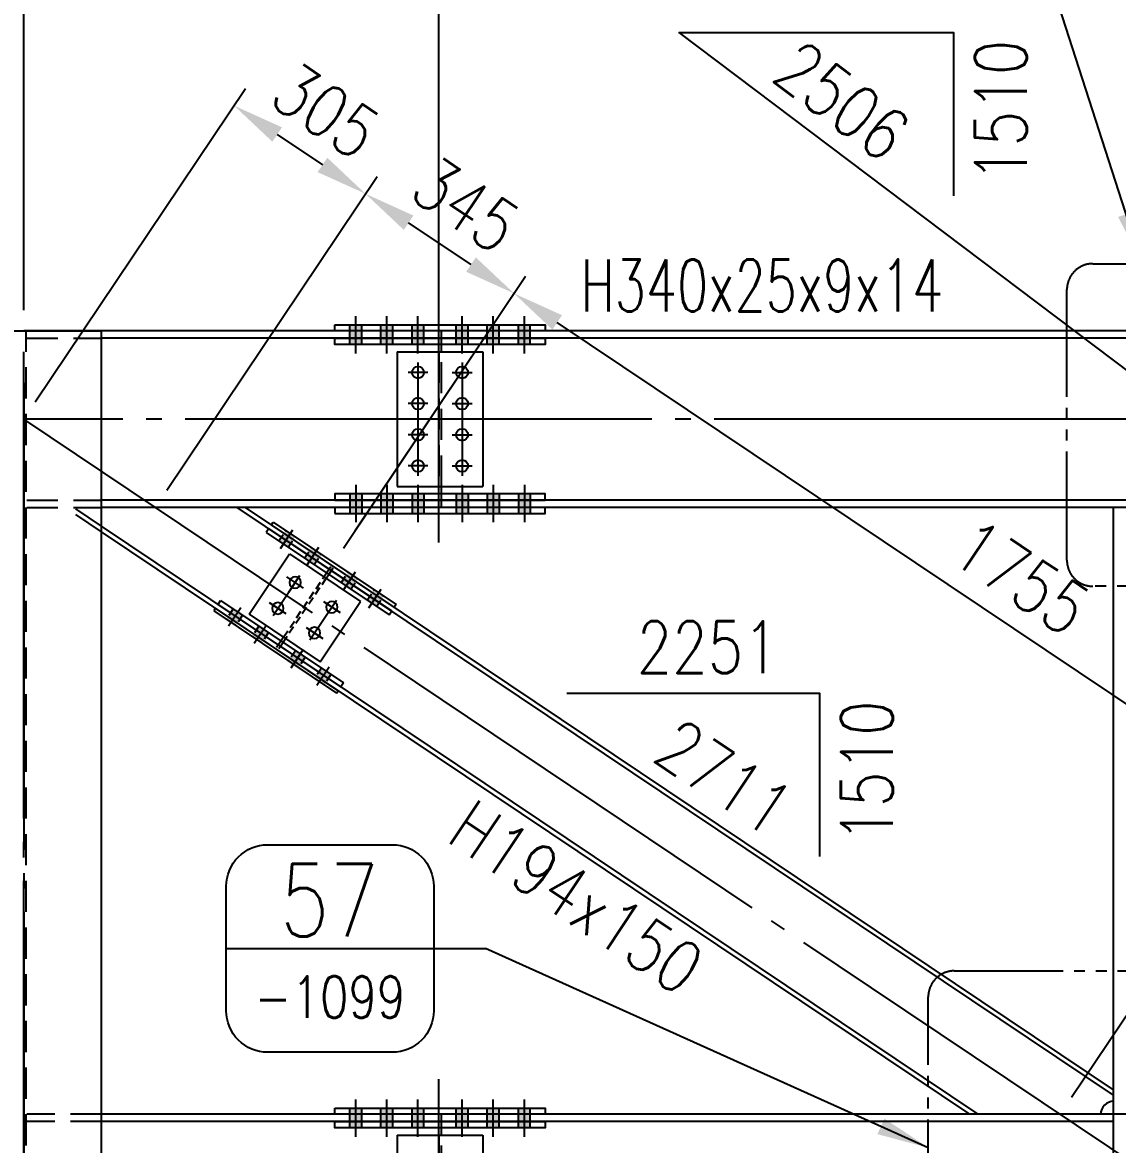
# Model space of a CAD drawing. Header units: millimetres. Extents: x 0 to 232280, y -26939 to 23794.
# Drawn here: x 131163 to 133274, y 17675 to 19838 of the extents above; entities that cross this region are included whole.
import ezdxf
from ezdxf.enums import TextEntityAlignment as Align

# ---------------------------------------------------------------- set-up
doc = ezdxf.new("R2010")
doc.units = ezdxf.units.MM
doc.header["$LTSCALE"] = 30
for name, pattern in [('JNK-CENTER', [34, 30, -1.5, 1, -1.5]), ('JNK-HIDDEN', [3, 2, -1]), ('PH2', [15, 10, -1, 1, -1, 1, -1])]:
    doc.linetypes.add(name, pattern=pattern)
for name, color, linetype in [('CEN-R', 1, 'JNK-CENTER'), ('CON-G', 3, 'Continuous'), ('CON-W', 7, 'Continuous'), ('CON-Y', 2, 'Continuous'), ('det', 2, 'PH2'), ('Dim-W', 7, 'Continuous'), ('HID-Y', 2, 'JNK-HIDDEN'), ('TXT-Y', 2, 'Continuous')]:
    doc.layers.add(name, color=color, linetype=linetype)
doc.styles.add('SIMPLEX', font='simplex.shx', dxfattribs={"width": 0.8})
doc.dimstyles.new('DIM35', dxfattribs={"dimscale": 35, "dimtxt": 2.5, "dimasz": 2.5, "dimexe": 0.8, "dimexo": 1, "dimgap": 1, "dimtad": 1, "dimdec": 1, "dimdsep": 46, "dimtxsty": 'SIMPLEX', "dimcen": 0, "dimclrd": 7, "dimclre": 7, "dimclrt": 2, "dimadec": 1, "dimazin": 2, "dimtfac": 1, "dimtdec": 1, "dimtix": 1, "dimtmove": 2, "dimatfit": 2, "dimfxl": 1, "dimtfill": 1, "dimarcsym": 1})
doc.dimstyles.new('DIM40', dxfattribs={"dimscale": 40, "dimtxt": 2.5, "dimasz": 2.5, "dimexe": 1, "dimexo": 1, "dimgap": 1, "dimtad": 1, "dimdec": 0, "dimdsep": 46, "dimtxsty": 'SIMPLEX', "dimcen": 0, "dimclrd": 7, "dimclre": 7, "dimclrt": 2, "dimadec": 1, "dimazin": 2, "dimtfac": 1, "dimtdec": 0, "dimtix": 1, "dimtmove": 2, "dimatfit": 2, "dimfxl": 1, "dimtolj": 1, "dimtzin": 0, "dimarcsym": 1})

# ---------------------------------------------------------------- blocks, each defined once
blk = doc.blocks.new('*D1827')
at = {"layer": 'DEFPOINTS', "color": 0, "transparency": 16777216}
for p in [(130315.9, 21497.7), (130315.9, 19243.5), (131165.9, 19243.5)]:
    blk.add_point(p, dxfattribs=at)
at = {"layer": 'Dim-W', "color": 7, "linetype": 'ByBlock', "lineweight": -2, "transparency": 16777216}
for p, q in [((130315.9, 19283.5), (130315.9, 21529.7)), ((131165.9, 19283.5), (131165.9, 21529.7)), ((131065.9, 21497.7), (130415.9, 21497.7))]:
    blk.add_line(p, q, dxfattribs=at)
at = {"layer": 'Dim-W', "color": 7, "transparency": 16777216}
for points in [[(130415.9, 21514.3), (130415.9, 21481), (130315.9, 21497.7)], [(131065.9, 21514.3), (131065.9, 21481), (131165.9, 21497.7)]]:
    blk.add_solid(points, dxfattribs=at)
at = {"layer": 'Dim-W', "color": 2, "transparency": 16777216, "insert": (130740.9, 21587.7), "char_height": 100, "attachment_point": 5, "style": 'SIMPLEX', "bg_fill": 3, "box_fill_scale": 1.1, "bg_fill_color": 256, "bg_fill_true_color": 13158600, "bg_fill_transparency": 0}
blk.add_mtext('850', dxfattribs=at)
blk = doc.blocks.new('*D1828')
at = {"layer": 'DEFPOINTS', "color": 0, "transparency": 16777216}
for p in [(133416.9, 21497.7), (133416.9, 19284.9), (131165.9, 19243.5)]:
    blk.add_point(p, dxfattribs=at)
at = {"layer": 'Dim-W', "color": 7, "linetype": 'ByBlock', "lineweight": -2, "transparency": 16777216}
for p, q in [((131165.9, 19283.5), (131165.9, 21529.7)), ((133416.9, 19324.9), (133416.9, 21529.7)), ((131265.9, 21497.7), (133316.9, 21497.7))]:
    blk.add_line(p, q, dxfattribs=at)
at = {"layer": 'Dim-W', "color": 7, "transparency": 16777216}
for points in [[(131265.9, 21514.3), (131265.9, 21481), (131165.9, 21497.7)], [(133316.9, 21514.3), (133316.9, 21481), (133416.9, 21497.7)]]:
    blk.add_solid(points, dxfattribs=at)
at = {"layer": 'Dim-W', "color": 2, "transparency": 16777216, "insert": (132291.4, 21587.7), "char_height": 100, "attachment_point": 5, "style": 'SIMPLEX', "bg_fill": 3, "box_fill_scale": 1.1, "bg_fill_color": 256, "bg_fill_true_color": 13158600, "bg_fill_transparency": 0}
blk.add_mtext('2251', dxfattribs=at)
blk = doc.blocks.new('A$C482E045D')
at = {"layer": 'CEN-R'}
blk.add_line((0, -136.6), (0, 35.2), dxfattribs=at)
at = {"layer": 'Dim-W', "ltscale": 0.5}
blk.add_solid([(-44, 0), (-44, -96), (44, 0), (44, -96)], dxfattribs=at)
at = {"layer": 'HID-Y'}
for p, q in [((-44, -96), (-44, 0)), ((44, -96), (44, 0))]:
    blk.add_line(p, q, dxfattribs=at)
blk = doc.blocks.new('A$C536E4F0C')
at = {"layer": 'CEN-R'}
for p, q in [((400, -227.3), (400, -596.7)), ((740, -227.3), (740, -596.7)), ((476.7, -292), (323.3, -292)), ((476.7, -292), (323.3, -292)), ((663.3, -292), (816.7, -292)), ((663.3, -292), (816.7, -292)), ((400, -443.3), (400, -596.7)), ((740, -443.3), (740, -596.7)), ((476.7, -532), (323.3, -532)), ((476.7, -532), (323.3, -532)), ((663.3, -532), (816.7, -532)), ((663.3, -532), (816.7, -532))]:
    blk.add_line(p, q, dxfattribs=at)
at = {"layer": 'CON-G'}
for p, q in [((0, 0), (1140, 0)), ((0, -24), (0, 0)), ((1140, 0), (1140, -24)), ((1140, -24), (0, -24)), ((1140, -60), (0, -60)), ((0, -60), (0, -96)), ((1140, -96), (1140, -60)), ((0, -96), (1140, -96)), ((240, -132), (900, -132)), ((240, -132), (240, -692)), ((560, -132), (560, -96)), ((580, -132), (580, -96)), ((900, -132), (900, -692)), ((1140, -96), (1140, -96)), ((240, -692), (900, -692)), ((560, -692), (560, -728)), ((580, -692), (580, -728)), ((0, -764), (0, -728)), ((0, -728), (1140, -728)), ((1140, -764), (0, -764)), ((1140, -728), (1140, -764)), ((1140, -728), (1140, -728)), ((1140, -800), (0, -800)), ((0, -800), (0, -824)), ((0, -824), (1140, -824)), ((1140, -824), (1140, -800))]:
    blk.add_line(p, q, dxfattribs=at)
for centre in [(400, -292), (740, -292), (400, -532), (740, -532)]:
    blk.add_circle(centre, 44, dxfattribs=at)
at = {"layer": 'HID-Y'}
for p, q in [((560, -96), (560, -24)), ((580, -96), (580, -24)), ((560, -132), (560, -692)), ((580, -692), (580, -132)), ((560, -728), (560, -800)), ((580, -728), (580, -800))]:
    blk.add_line(p, q, dxfattribs=at)
at = {"layer": 'Dim-W', "ltscale": 0.5}
for p in [(160, 0), (400, 0), (740, 0)]:
    blk.add_blockref('A$C482E045D', p, dxfattribs=at)
at = {"layer": 'Dim-W', "ltscale": 0.5, "xscale": -1}
blk.add_blockref('A$C482E045D', (980, 0), dxfattribs=at)
at = {"layer": 'Dim-W', "ltscale": 0.5, "xscale": -1, "rotation": 180}
for p in [(160, -824), (400, -824), (740, -824)]:
    blk.add_blockref('A$C482E045D', p, dxfattribs=at)
at = {"layer": 'Dim-W', "ltscale": 0.5, "rotation": 180}
blk.add_blockref('A$C482E045D', (980, -824), dxfattribs=at)
blk = doc.blocks.new('*D1808')
at = {"layer": 'DEFPOINTS', "color": 0, "ltscale": 0.5, "transparency": 16777216}
for p in [(129451.8, 17733.5), (130147.9, 17733.5), (131165.9, 17563.5)]:
    blk.add_point(p, dxfattribs=at)
at = {"layer": 'Dim-W', "color": 7, "linetype": 'ByBlock', "lineweight": -2, "ltscale": 0.5, "transparency": 16777216}
for p, q in [((129451.8, 17833.5), (129451.8, 17933.5)), ((130107.9, 17733.5), (129411.8, 17733.5)), ((129451.8, 17563.5), (129451.8, 17733.5)), ((131125.9, 17563.5), (129411.8, 17563.5)), ((129451.8, 17463.5), (129451.8, 17363.5))]:
    blk.add_line(p, q, dxfattribs=at)
at = {"layer": 'Dim-W', "color": 7, "ltscale": 0.5, "transparency": 16777216}
for points in [[(129435.2, 17833.5), (129468.5, 17833.5), (129451.8, 17733.5)], [(129435.2, 17463.5), (129468.5, 17463.5), (129451.8, 17563.5)]]:
    blk.add_solid(points, dxfattribs=at)
at = {"layer": 'Dim-W', "color": 2, "ltscale": 0.5, "transparency": 16777216, "insert": (129361.8, 17859.4), "char_height": 100, "attachment_point": 5, "rotation": 90, "style": 'SIMPLEX'}
blk.add_mtext('\\A1;170', dxfattribs=at)
blk = doc.blocks.new('*D1809')
at = {"layer": 'DEFPOINTS', "color": 0, "ltscale": 0.5, "transparency": 16777216}
for p in [(129451.8, 19243.5), (130079.6, 19243.5), (131165.9, 19073.5)]:
    blk.add_point(p, dxfattribs=at)
at = {"layer": 'Dim-W', "color": 7, "linetype": 'ByBlock', "lineweight": -2, "ltscale": 0.5, "transparency": 16777216}
for p, q in [((129451.8, 19343.5), (129451.8, 19443.5)), ((130039.6, 19243.5), (129411.8, 19243.5)), ((129451.8, 19073.5), (129451.8, 19243.5)), ((131125.9, 19073.5), (129411.8, 19073.5)), ((129451.8, 18973.5), (129451.8, 18873.5))]:
    blk.add_line(p, q, dxfattribs=at)
at = {"layer": 'Dim-W', "color": 7, "ltscale": 0.5, "transparency": 16777216}
for points in [[(129435.2, 19343.5), (129468.5, 19343.5), (129451.8, 19243.5)], [(129435.2, 18973.5), (129468.5, 18973.5), (129451.8, 19073.5)]]:
    blk.add_solid(points, dxfattribs=at)
at = {"layer": 'Dim-W', "color": 2, "ltscale": 0.5, "transparency": 16777216, "insert": (129361.8, 19359.8), "char_height": 100, "attachment_point": 5, "rotation": 90, "style": 'SIMPLEX'}
blk.add_mtext('\\A1;170', dxfattribs=at)
blk = doc.blocks.new('*D1766')
at = {"layer": 'DEFPOINTS', "color": 0, "ltscale": 0.5, "transparency": 16777216}
for p in [(131824.7, 19507.9), (131165.9, 19073.5), (131419.3, 18903.5)]:
    blk.add_point(p, dxfattribs=at)
at = {"layer": 'Dim-W', "color": 7, "linetype": 'ByBlock', "lineweight": -2, "ltscale": 0.5, "transparency": 16777216}
for p, q in [((131188.2, 19106.7), (131593.6, 19711.1)), ((131654.4, 19622.2), (131741.7, 19563.6)), ((131441.6, 18936.7), (131847, 19541.1))]:
    blk.add_line(p, q, dxfattribs=at)
at = {"layer": 'Dim-W', "color": 7, "ltscale": 0.5, "transparency": 16777216}
for points in [[(131663.7, 19636), (131645.1, 19608.3), (131571.3, 19677.9)], [(131751, 19577.4), (131732.4, 19549.7), (131824.7, 19507.9)]]:
    blk.add_solid(points, dxfattribs=at)
at = {"layer": 'Dim-W', "color": 2, "ltscale": 0.5, "transparency": 16777216, "insert": (131748.2, 19667.6), "char_height": 100, "attachment_point": 5, "rotation": 326.1458, "style": 'SIMPLEX'}
blk.add_mtext('\\A1;305', dxfattribs=at)
blk = doc.blocks.new('*D1767')
at = {"layer": 'DEFPOINTS', "color": 0, "ltscale": 0.5, "transparency": 16777216}
for p in [(131824.7, 19507.9), (131419.3, 18903.5), (131759.7, 18791.9)]:
    blk.add_point(p, dxfattribs=at)
at = {"layer": 'Dim-W', "color": 7, "linetype": 'ByBlock', "lineweight": -2, "ltscale": 0.5, "transparency": 16777216}
for p, q in [((131441.6, 18936.7), (131847, 19541.1)), ((132028.1, 19371.5), (131907.8, 19452.2)), ((131782, 18825.1), (132133.4, 19349))]:
    blk.add_line(p, q, dxfattribs=at)
at = {"layer": 'Dim-W', "color": 7, "ltscale": 0.5, "transparency": 16777216}
for points in [[(131917.1, 19466), (131898.5, 19438.3), (131824.7, 19507.9)], [(132037.4, 19385.3), (132018.8, 19357.6), (132111.1, 19315.8)]]:
    blk.add_solid(points, dxfattribs=at)
at = {"layer": 'Dim-W', "color": 2, "ltscale": 0.5, "transparency": 16777216, "insert": (132018.1, 19486.6), "char_height": 100, "attachment_point": 5, "rotation": 326.1458, "style": 'SIMPLEX'}
blk.add_mtext('\\A1;345', dxfattribs=at)
blk = doc.blocks.new('*D1768')
at = {"layer": 'DEFPOINTS', "color": 0, "ltscale": 0.5, "transparency": 16777216}
for p in [(133822.3, 18167.9), (133163.5, 17733.5), (133416.9, 17563.5)]:
    blk.add_point(p, dxfattribs=at)
at = {"layer": 'Dim-W', "color": 7, "linetype": 'ByBlock', "lineweight": -2, "ltscale": 0.5, "transparency": 16777216}
for p, q in [((133185.8, 17766.7), (133591.2, 18371.1)), ((133651.9, 18282.2), (133739.3, 18223.6)), ((133439.2, 17596.7), (133844.6, 18201.1))]:
    blk.add_line(p, q, dxfattribs=at)
at = {"layer": 'Dim-W', "color": 7, "ltscale": 0.5, "transparency": 16777216}
for points in [[(133661.2, 18296), (133642.7, 18268.3), (133568.9, 18337.9)], [(133748.6, 18237.4), (133730, 18209.7), (133822.3, 18167.9)]]:
    blk.add_solid(points, dxfattribs=at)
at = {"layer": 'Dim-W', "color": 2, "ltscale": 0.5, "transparency": 16777216, "insert": (133745.7, 18327.6), "char_height": 100, "attachment_point": 5, "rotation": 326.1458, "style": 'SIMPLEX'}
blk.add_mtext('\\A1;305', dxfattribs=at)
blk = doc.blocks.new('*D1769')
at = {"layer": 'DEFPOINTS', "color": 0, "ltscale": 0.5, "transparency": 16777216}
for p in [(132111.1, 19315.8), (131782, 18825.1), (133163.5, 17733.5)]:
    blk.add_point(p, dxfattribs=at)
at = {"layer": 'Dim-W', "color": 7, "linetype": 'ByBlock', "lineweight": -2, "ltscale": 0.5, "transparency": 16777216}
for p, q in [((131804.3, 18858.4), (132133.4, 19349)), ((133485.9, 18393.6), (132194.2, 19260.1)), ((133185.8, 17766.7), (133591.2, 18371.1))]:
    blk.add_line(p, q, dxfattribs=at)
at = {"layer": 'Dim-W', "color": 7, "ltscale": 0.5, "transparency": 16777216}
for points in [[(132203.5, 19273.9), (132184.9, 19246.2), (132111.1, 19315.8)], [(133495.1, 18407.4), (133476.6, 18379.7), (133568.9, 18337.9)]]:
    blk.add_solid(points, dxfattribs=at)
at = {"layer": 'Dim-W', "color": 2, "ltscale": 0.5, "transparency": 16777216, "insert": (133088.4, 18768.6), "char_height": 100, "attachment_point": 5, "rotation": 326.1458, "style": 'SIMPLEX'}
blk.add_mtext('\\A1;1755', dxfattribs=at)
blk = doc.blocks.new('det-tag')
at = {"layer": 'CON-Y'}
blk.add_line((5, 0), (-5, 0), dxfattribs=at)
blk.add_lwpolyline([(-3, -5), (3, -5, 0.414214), (5, -3), (5, 3, 0.414214), (3, 5), (-3, 5, 0.414214), (-5, 3), (-5, -3, 0.414214)], format="xyb", close=True, dxfattribs=at)
at = {"layer": 'CON-G', "style": 'SIMPLEX', "width": 0.8}
blk.add_attdef('TAG', text='', height=3.5, dxfattribs=at).set_placement((0.023, 0.58), align=Align.CENTER)
at = {"layer": 'CON-Y', "style": 'SIMPLEX', "width": 0.8}
blk.add_attdef('-8888', text='', height=2, dxfattribs=at).set_placement((0, -3.34), align=Align.CENTER)
blk = doc.blocks.new('*D1837')
at = {"layer": 'DEFPOINTS', "color": 0, "ltscale": 0.5, "transparency": 16777216}
for p in [(131165.9, 21177.7), (131165.9, 21177.7), (131965.9, 19226.8)]:
    blk.add_point(p, dxfattribs=at)
at = {"layer": 'Dim-W', "color": 7, "linetype": 'ByBlock', "lineweight": -2, "ltscale": 0.5, "transparency": 16777216}
for p, q in [((131965.9, 19860.8), (131965.9, 21217.7)), ((131865.9, 21177.7), (131265.9, 21177.7)), ((131965.9, 19266.8), (131965.9, 19619.5))]:
    blk.add_line(p, q, dxfattribs=at)
at = {"layer": 'Dim-W', "color": 7, "ltscale": 0.5, "transparency": 16777216}
for points in [[(131265.9, 21194.3), (131265.9, 21161), (131165.9, 21177.7)], [(131865.9, 21194.3), (131865.9, 21161), (131965.9, 21177.7)]]:
    blk.add_solid(points, dxfattribs=at)
at = {"layer": 'Dim-W', "color": 2, "ltscale": 0.5, "transparency": 16777216, "insert": (131565.9, 21267.7), "char_height": 100, "attachment_point": 5, "style": 'SIMPLEX'}
blk.add_mtext('\\A1;800', dxfattribs=at)
blk = doc.blocks.new('*D1734')
at = {"layer": 'DEFPOINTS', "color": 0, "ltscale": 0.5, "transparency": 16777216}
for p in [(131965.9, 21177.7), (134416.9, 20857.7), (131965.9, 19311.5)]:
    blk.add_point(p, dxfattribs=at)
at = {"layer": 'Dim-W', "color": 7, "linetype": 'ByBlock', "lineweight": -2, "ltscale": 0.5, "transparency": 16777216}
for p, q in [((131965.9, 19351.5), (131965.9, 21217.7)), ((134416.9, 20897.7), (134416.9, 21217.7)), ((134316.9, 21177.7), (132065.9, 21177.7))]:
    blk.add_line(p, q, dxfattribs=at)
at = {"layer": 'Dim-W', "color": 7, "ltscale": 0.5, "transparency": 16777216}
for points in [[(132065.9, 21194.3), (132065.9, 21161), (131965.9, 21177.7)], [(134316.9, 21194.3), (134316.9, 21161), (134416.9, 21177.7)]]:
    blk.add_solid(points, dxfattribs=at)
at = {"layer": 'Dim-W', "color": 2, "ltscale": 0.5, "transparency": 16777216, "insert": (133191.4, 21267.7), "char_height": 100, "attachment_point": 5, "style": 'SIMPLEX'}
blk.add_mtext('\\A1;2451', dxfattribs=at)

msp = doc.modelspace()

# ---------------------------------------------------------------- hatches: boundary and pattern name
at = {"layer": 'CON-W'}
h = msp.add_hatch(color=256, dxfattribs=at)
h.paths.add_polyline_path([(131805.89, 18903.48), (131805.89, 18891.48), (131794.39, 18891.48), (131794.39, 18903.48)])
h.paths.add_polyline_path([(131817.39, 18903.48), (131817.39, 18891.48), (131805.89, 18891.48), (131805.89, 18903.48)])
h.paths.add_polyline_path([(131817.39, 18903.48), (131805.89, 18903.48), (131805.89, 18917.48), (131817.39, 18917.48)])
h.paths.add_polyline_path([(131805.89, 18903.48), (131794.39, 18903.48), (131794.39, 18917.48), (131805.89, 18917.48)])
h.paths.add_polyline_path([(131805.89, 18917.48), (131794.39, 18917.48), (131794.39, 18929.48), (131805.89, 18929.48)])
h.paths.add_polyline_path([(131817.39, 18917.48), (131805.89, 18917.48), (131805.89, 18929.48), (131817.39, 18929.48)])
h = msp.add_hatch(color=256, dxfattribs=at)
h.paths.add_polyline_path([(131865.89, 18903.48), (131865.89, 18891.48), (131854.39, 18891.48), (131854.39, 18903.48)])
h.paths.add_polyline_path([(131877.39, 18903.48), (131877.39, 18891.48), (131865.89, 18891.48), (131865.89, 18903.48)])
h.paths.add_polyline_path([(131877.39, 18903.48), (131865.89, 18903.48), (131865.89, 18917.48), (131877.39, 18917.48)])
h.paths.add_polyline_path([(131865.89, 18903.48), (131854.39, 18903.48), (131854.39, 18917.48), (131865.89, 18917.48)])
h.paths.add_polyline_path([(131865.89, 18917.48), (131854.39, 18917.48), (131854.39, 18929.48), (131865.89, 18929.48)])
h.paths.add_polyline_path([(131877.39, 18917.48), (131865.89, 18917.48), (131865.89, 18929.48), (131877.39, 18929.48)])
h = msp.add_hatch(color=256, dxfattribs=at)
h.paths.add_polyline_path([(131925.89, 18903.48), (131925.89, 18891.48), (131914.39, 18891.48), (131914.39, 18903.48)])
h.paths.add_polyline_path([(131937.39, 18903.48), (131937.39, 18891.48), (131925.89, 18891.48), (131925.89, 18903.48)])
h.paths.add_polyline_path([(131937.39, 18903.48), (131925.89, 18903.48), (131925.89, 18917.48), (131937.39, 18917.48)])
h.paths.add_polyline_path([(131925.89, 18903.48), (131914.39, 18903.48), (131914.39, 18917.48), (131925.89, 18917.48)])
h.paths.add_polyline_path([(131925.89, 18917.48), (131914.39, 18917.48), (131914.39, 18929.48), (131925.89, 18929.48)])
h.paths.add_polyline_path([(131937.39, 18917.48), (131925.89, 18917.48), (131925.89, 18929.48), (131937.39, 18929.48)])
h = msp.add_hatch(color=256, dxfattribs=at)
h.paths.add_polyline_path([(132010.89, 18903.48), (132010.89, 18891.48), (131999.39, 18891.48), (131999.39, 18903.48)])
h.paths.add_polyline_path([(132022.39, 18903.48), (132022.39, 18891.48), (132010.89, 18891.48), (132010.89, 18903.48)])
h.paths.add_polyline_path([(132022.39, 18903.48), (132010.89, 18903.48), (132010.89, 18917.48), (132022.39, 18917.48)])
h.paths.add_polyline_path([(132010.89, 18903.48), (131999.39, 18903.48), (131999.39, 18917.48), (132010.89, 18917.48)])
h.paths.add_polyline_path([(132010.89, 18917.48), (131999.39, 18917.48), (131999.39, 18929.48), (132010.89, 18929.48)])
h.paths.add_polyline_path([(132022.39, 18917.48), (132010.89, 18917.48), (132010.89, 18929.48), (132022.39, 18929.48)])
h = msp.add_hatch(color=256, dxfattribs=at)
h.paths.add_polyline_path([(132070.89, 18903.48), (132070.89, 18891.48), (132059.39, 18891.48), (132059.39, 18903.48)])
h.paths.add_polyline_path([(132082.39, 18903.48), (132082.39, 18891.48), (132070.89, 18891.48), (132070.89, 18903.48)])
h.paths.add_polyline_path([(132082.39, 18903.48), (132070.89, 18903.48), (132070.89, 18917.48), (132082.39, 18917.48)])
h.paths.add_polyline_path([(132070.89, 18903.48), (132059.39, 18903.48), (132059.39, 18917.48), (132070.89, 18917.48)])
h.paths.add_polyline_path([(132070.89, 18917.48), (132059.39, 18917.48), (132059.39, 18929.48), (132070.89, 18929.48)])
h.paths.add_polyline_path([(132082.39, 18917.48), (132070.89, 18917.48), (132070.89, 18929.48), (132082.39, 18929.48)])
h = msp.add_hatch(color=256, dxfattribs=at)
h.paths.add_polyline_path([(132130.89, 18903.48), (132130.89, 18891.48), (132119.39, 18891.48), (132119.39, 18903.48)])
h.paths.add_polyline_path([(132142.39, 18903.48), (132142.39, 18891.48), (132130.89, 18891.48), (132130.89, 18903.48)])
h.paths.add_polyline_path([(132142.39, 18903.48), (132130.89, 18903.48), (132130.89, 18917.48), (132142.39, 18917.48)])
h.paths.add_polyline_path([(132130.89, 18903.48), (132119.39, 18903.48), (132119.39, 18917.48), (132130.89, 18917.48)])
h.paths.add_polyline_path([(132130.89, 18917.48), (132119.39, 18917.48), (132119.39, 18929.48), (132130.89, 18929.48)])
h.paths.add_polyline_path([(132142.39, 18917.48), (132130.89, 18917.48), (132130.89, 18929.48), (132142.39, 18929.48)])
h = msp.add_hatch(color=256, dxfattribs=at)
h.paths.add_polyline_path([(131805.89, 17733.48), (131805.89, 17745.48), (131794.39, 17745.48), (131794.39, 17733.48)])
h.paths.add_polyline_path([(131817.39, 17733.48), (131817.39, 17745.48), (131805.89, 17745.48), (131805.89, 17733.48)])
h.paths.add_polyline_path([(131817.39, 17733.48), (131805.89, 17733.48), (131805.89, 17719.48), (131817.39, 17719.48)])
h.paths.add_polyline_path([(131805.89, 17733.48), (131794.39, 17733.48), (131794.39, 17719.48), (131805.89, 17719.48)])
h.paths.add_polyline_path([(131805.89, 17719.48), (131794.39, 17719.48), (131794.39, 17707.48), (131805.89, 17707.48)])
h.paths.add_polyline_path([(131817.39, 17719.48), (131805.89, 17719.48), (131805.89, 17707.48), (131817.39, 17707.48)])
h = msp.add_hatch(color=256, dxfattribs=at)
h.paths.add_polyline_path([(131865.89, 17733.48), (131865.89, 17745.48), (131854.39, 17745.48), (131854.39, 17733.48)])
h.paths.add_polyline_path([(131877.39, 17733.48), (131877.39, 17745.48), (131865.89, 17745.48), (131865.89, 17733.48)])
h.paths.add_polyline_path([(131877.39, 17733.48), (131865.89, 17733.48), (131865.89, 17719.48), (131877.39, 17719.48)])
h.paths.add_polyline_path([(131865.89, 17733.48), (131854.39, 17733.48), (131854.39, 17719.48), (131865.89, 17719.48)])
h.paths.add_polyline_path([(131865.89, 17719.48), (131854.39, 17719.48), (131854.39, 17707.48), (131865.89, 17707.48)])
h.paths.add_polyline_path([(131877.39, 17719.48), (131865.89, 17719.48), (131865.89, 17707.48), (131877.39, 17707.48)])
h = msp.add_hatch(color=256, dxfattribs=at)
h.paths.add_polyline_path([(131925.89, 17733.48), (131925.89, 17745.48), (131914.39, 17745.48), (131914.39, 17733.48)])
h.paths.add_polyline_path([(131937.39, 17733.48), (131937.39, 17745.48), (131925.89, 17745.48), (131925.89, 17733.48)])
h.paths.add_polyline_path([(131937.39, 17733.48), (131925.89, 17733.48), (131925.89, 17719.48), (131937.39, 17719.48)])
h.paths.add_polyline_path([(131925.89, 17733.48), (131914.39, 17733.48), (131914.39, 17719.48), (131925.89, 17719.48)])
h.paths.add_polyline_path([(131925.89, 17719.48), (131914.39, 17719.48), (131914.39, 17707.48), (131925.89, 17707.48)])
h.paths.add_polyline_path([(131937.39, 17719.48), (131925.89, 17719.48), (131925.89, 17707.48), (131937.39, 17707.48)])
h = msp.add_hatch(color=256, dxfattribs=at)
h.paths.add_polyline_path([(132010.89, 17733.48), (132010.89, 17745.48), (131999.39, 17745.48), (131999.39, 17733.48)])
h.paths.add_polyline_path([(132022.39, 17733.48), (132022.39, 17745.48), (132010.89, 17745.48), (132010.89, 17733.48)])
h.paths.add_polyline_path([(132022.39, 17733.48), (132010.89, 17733.48), (132010.89, 17719.48), (132022.39, 17719.48)])
h.paths.add_polyline_path([(132010.89, 17733.48), (131999.39, 17733.48), (131999.39, 17719.48), (132010.89, 17719.48)])
h.paths.add_polyline_path([(132010.89, 17719.48), (131999.39, 17719.48), (131999.39, 17707.48), (132010.89, 17707.48)])
h.paths.add_polyline_path([(132022.39, 17719.48), (132010.89, 17719.48), (132010.89, 17707.48), (132022.39, 17707.48)])
h = msp.add_hatch(color=256, dxfattribs=at)
h.paths.add_polyline_path([(132070.89, 17733.48), (132070.89, 17745.48), (132059.39, 17745.48), (132059.39, 17733.48)])
h.paths.add_polyline_path([(132082.39, 17733.48), (132082.39, 17745.48), (132070.89, 17745.48), (132070.89, 17733.48)])
h.paths.add_polyline_path([(132082.39, 17733.48), (132070.89, 17733.48), (132070.89, 17719.48), (132082.39, 17719.48)])
h.paths.add_polyline_path([(132070.89, 17733.48), (132059.39, 17733.48), (132059.39, 17719.48), (132070.89, 17719.48)])
h.paths.add_polyline_path([(132070.89, 17719.48), (132059.39, 17719.48), (132059.39, 17707.48), (132070.89, 17707.48)])
h.paths.add_polyline_path([(132082.39, 17719.48), (132070.89, 17719.48), (132070.89, 17707.48), (132082.39, 17707.48)])
h = msp.add_hatch(color=256, dxfattribs=at)
h.paths.add_polyline_path([(132130.89, 17733.48), (132130.89, 17745.48), (132119.39, 17745.48), (132119.39, 17733.48)])
h.paths.add_polyline_path([(132142.39, 17733.48), (132142.39, 17745.48), (132130.89, 17745.48), (132130.89, 17733.48)])
h.paths.add_polyline_path([(132142.39, 17733.48), (132130.89, 17733.48), (132130.89, 17719.48), (132142.39, 17719.48)])
h.paths.add_polyline_path([(132130.89, 17733.48), (132119.39, 17733.48), (132119.39, 17719.48), (132130.89, 17719.48)])
h.paths.add_polyline_path([(132130.89, 17719.48), (132119.39, 17719.48), (132119.39, 17707.48), (132130.89, 17707.48)])
h.paths.add_polyline_path([(132142.39, 17719.48), (132130.89, 17719.48), (132130.89, 17707.48), (132142.39, 17707.48)])

# ---------------------------------------------------------------- linework, layer by layer
at = {"layer": 'CEN-R'}
for p, q in [((131925.89, 19182.64), (131925.89, 18964.31)), ((132010.89, 19182.64), (132010.89, 18964.31)), ((131165.89, 19143.48), (131165.89, 15243.45)), ((131945.06, 19163.48), (131906.73, 19163.48)), ((131945.06, 19163.48), (131906.73, 19163.48)), ((131991.73, 19163.48), (132030.06, 19163.48)), ((131991.73, 19163.48), (132030.06, 19163.48)), ((131945.06, 19103.48), (131906.73, 19103.48)), ((131991.73, 19103.48), (132030.06, 19103.48)), ((133416.89, 17563.48), (131165.89, 19073.48)), ((134416.89, 19073.48), (131165.89, 19073.48)), ((131945.06, 19043.48), (131906.73, 19043.48)), ((131991.73, 19043.48), (132030.06, 19043.48)), ((131925.89, 19002.64), (131925.89, 18964.31)), ((132010.89, 19002.64), (132010.89, 18964.31)), ((131945.06, 18983.48), (131906.73, 18983.48)), ((131945.06, 18983.48), (131906.73, 18983.48)), ((131991.73, 18983.48), (132030.06, 18983.48)), ((131991.73, 18983.48), (132030.06, 18983.48)), ((131805.89, 18946.94), (131805.89, 18875.21)), ((131865.89, 18946.94), (131865.89, 18875.21)), ((131925.89, 18946.94), (131925.89, 18875.21)), ((132010.89, 18946.94), (132010.89, 18875.21)), ((132070.89, 18946.94), (132070.89, 18875.21)), ((132130.89, 18946.94), (132130.89, 18875.21)), ((131965.89, 17325.48), (131965.89, 17801.48)), ((131805.89, 17690.02), (131805.89, 17761.75)), ((131865.89, 17690.02), (131865.89, 17761.75)), ((131925.89, 17690.02), (131925.89, 17761.75)), ((132010.89, 17690.02), (132010.89, 17761.75)), ((132070.89, 17690.02), (132070.89, 17761.75)), ((132130.89, 17690.02), (132130.89, 17761.75))]:
    msp.add_line(p, q, dxfattribs=at)
at = {"layer": 'CON-G'}
for p, q in [((133266.89, 19229.48), (131315.89, 19229.48)), ((131965.89, 19203.48), (131965.89, 19217.48)), ((131970.89, 19203.48), (131970.89, 19217.48)), ((134416.89, 19229.48), (133266.89, 19229.48)), ((131885.89, 19203.48), (132050.89, 19203.48)), ((131885.89, 19203.48), (131885.89, 18943.48)), ((132050.89, 19203.48), (132050.89, 18943.48)), ((131885.89, 18943.48), (132050.89, 18943.48)), ((131965.89, 18929.48), (131965.89, 18943.48)), ((131970.89, 18929.48), (131970.89, 18943.48)), ((133266.89, 18917.48), (131315.89, 18917.48)), ((134416.89, 18917.48), (133266.89, 18917.48)), ((133266.89, 18903.48), (131315.89, 18903.48)), ((133266.89, 18903.48), (131315.89, 18903.48)), ((133266.89, 17770.07), (131577.28, 18903.48)), ((133266.89, 17780.9), (131593.44, 18903.48)), ((133266.89, 15243.45), (133266.89, 18903.48)), ((134416.89, 18903.48), (133266.89, 18903.48)), ((134416.89, 18903.48), (133266.89, 18903.48)), ((133005.5, 17733.48), (131315.89, 18866.89)), ((132989.35, 17733.48), (131315.89, 18856.05)), ((133266.89, 17733.48), (131315.89, 17733.48)), ((133266.89, 17733.48), (131315.89, 17733.48)), ((133266.89, 17719.48), (131315.89, 17719.48)), ((131965.89, 17693.48), (131965.89, 17707.48)), ((131970.89, 17693.48), (131970.89, 17707.48)), ((131885.89, 17693.48), (132050.89, 17693.48)), ((131885.89, 17693.48), (131885.89, 17433.48)), ((132050.89, 17693.48), (132050.89, 17433.48))]:
    msp.add_line(p, q, dxfattribs=at)
for points in [[(131765.89, 19229.48), (132170.89, 19229.48), (132170.89, 19217.48), (131765.89, 19217.48)], [(131765.89, 18917.48), (132170.89, 18917.48), (132170.89, 18929.48), (131765.89, 18929.48)], [(131765.89, 18891.48), (132170.89, 18891.48), (132170.89, 18903.48), (131765.89, 18903.48)], [(131765.89, 17745.48), (132170.89, 17745.48), (132170.89, 17733.48), (131765.89, 17733.48)], [(131765.89, 17719.48), (132170.89, 17719.48), (132170.89, 17707.48), (131765.89, 17707.48)]]:
    msp.add_lwpolyline(points, close=True, dxfattribs=at)
for centre in [(131925.89, 19163.48), (132010.89, 19163.48), (131925.89, 19103.48), (132010.89, 19103.48), (131925.89, 19043.48), (132010.89, 19043.48), (131925.89, 18983.48), (132010.89, 18983.48)]:
    msp.add_circle(centre, 11.5, dxfattribs=at)
msp.add_arc((133266.89, 17733.48), 25, 90, 180, dxfattribs=at)
at = {"layer": 'CON-W'}
msp.add_line((131956.27, 18053.02), (132056.27, 18053.02), dxfattribs=at)
at = {"layer": 'det', "ltscale": 0.7}
msp.add_lwpolyline([(132909.47, 17959.85, -0.4142136), (132959.47, 18009.85), (133868.16, 18009.85, -0.4142136), (133918.16, 17959.85), (133918.16, 17198.69, -0.4142136), (133868.16, 17148.69), (132959.47, 17148.69, -0.4142136), (132909.47, 17198.69)], format="xyb", close=True, dxfattribs=at)
at = {"layer": 'Dim-W'}
msp.add_line((131965.89, 18968.48), (131965.89, 19178.48), dxfattribs=at)
at = {"layer": 'Dim-W', "ltscale": 0.5}
msp.add_line((134416.89, 17733.48), (132902.14, 17733.48), dxfattribs=at)
msp.add_lwpolyline([(132212.57, 18545.31), (132699.82, 18545.31), (132699.82, 18230.34)], dxfattribs=at)
at = {"layer": 'HID-Y'}
for p, q in [((131171.89, 19229.48), (131315.89, 19229.48)), ((131965.89, 19203.48), (131965.89, 18943.48)), ((131970.89, 18943.48), (131970.89, 19203.48)), ((131794.39, 18929.48), (131794.39, 18891.48)), ((131817.39, 18929.48), (131817.39, 18891.48)), ((131854.39, 18929.48), (131854.39, 18891.48)), ((131877.39, 18929.48), (131877.39, 18891.48)), ((131914.39, 18929.48), (131914.39, 18891.48)), ((131937.39, 18929.48), (131937.39, 18891.48)), ((131965.89, 18903.48), (131965.89, 18929.48)), ((131970.89, 18903.48), (131970.89, 18929.48)), ((131999.39, 18929.48), (131999.39, 18891.48)), ((132022.39, 18929.48), (132022.39, 18891.48)), ((132059.39, 18929.48), (132059.39, 18891.48)), ((132082.39, 18929.48), (132082.39, 18891.48)), ((132119.39, 18929.48), (132119.39, 18891.48)), ((132142.39, 18929.48), (132142.39, 18891.48)), ((131171.89, 18917.48), (131315.89, 18917.48)), ((131171.89, 18903.48), (131315.89, 18903.48)), ((131315.89, 18856.05), (131245.2, 18903.48)), ((131315.89, 18866.89), (131261.35, 18903.48)), ((131794.39, 17707.48), (131794.39, 17745.48)), ((131817.39, 17707.48), (131817.39, 17745.48)), ((131854.39, 17707.48), (131854.39, 17745.48)), ((131877.39, 17707.48), (131877.39, 17745.48)), ((131914.39, 17707.48), (131914.39, 17745.48)), ((131937.39, 17707.48), (131937.39, 17745.48)), ((131999.39, 17707.48), (131999.39, 17745.48)), ((132022.39, 17707.48), (132022.39, 17745.48)), ((132059.39, 17707.48), (132059.39, 17745.48)), ((132082.39, 17707.48), (132082.39, 17745.48)), ((132119.39, 17707.48), (132119.39, 17745.48)), ((132142.39, 17707.48), (132142.39, 17745.48)), ((131315.89, 17733.48), (131171.89, 17733.48)), ((131315.89, 17719.48), (131171.89, 17719.48)), ((131965.89, 17707.48), (131965.89, 17733.48)), ((131970.89, 17707.48), (131970.89, 17733.48)), ((131965.89, 17693.48), (131965.89, 17433.48)), ((131970.89, 17433.48), (131970.89, 17693.48))]:
    msp.add_line(p, q, dxfattribs=at)

# ---------------------------------------------------------------- block references
at = {"layer": 'CON-W'}
ref = msp.add_blockref('det-tag', (131756.27, 18053.02), dxfattribs=dict(at, xscale=-40, yscale=40, zscale=40))
ref.add_attrib('TAG', '57', dxfattribs={"layer": 'CON-G', "height": 140, "style": 'SIMPLEX', "width": 0.8}).set_placement((131755.34, 18076.22), align=Align.CENTER)
ref.add_attrib('-8888', '-1099', dxfattribs={"layer": 'CON-Y', "height": 80, "style": 'SIMPLEX', "width": 0.8}).set_placement((131756.27, 17919.42), align=Align.CENTER)
at = {"layer": 'Dim-W', "ltscale": 0.5, "xscale": -0.2499999999999999, "yscale": 0.2499999999999999, "zscale": 0.2499999999999999, "rotation": 146.145778433618}
msp.add_blockref('A$C536E4F0C', (131532.05, 18703.83), dxfattribs=at)

# ---------------------------------------------------------------- texts
at = {"layer": 'CON-Y', "style": 'SIMPLEX', "width": 0.8}
msp.add_text('2251', height=100, dxfattribs=at).set_placement((132347.23, 18584))
msp.add_text('1510', height=100, rotation=90, dxfattribs=at).set_placement((132841.23, 18257.1))
at = {"layer": 'Dim-W', "color": 2, "ltscale": 0.5, "style": 'SIMPLEX', "width": 0.8}
for s, p in [('2711', (132374.52, 18417.75)), ('H194x150', (131977.04, 18262.14))]:
    msp.add_text(s, height=100, rotation=326.14578, dxfattribs=at).set_placement(p)

# ---------------------------------------------------------------- dimensions: what is measured, and where the dimension line sits
at = {"layer": 'Dim-W'}
dim = msp.add_linear_dim(base=(130315.89, 21497.67), p1=(131165.89, 19243.48), p2=(130315.89, 19243.48), dimstyle='DIM35', override={"dimscale": 40}, dxfattribs=at)
dim.commit()
dim.dimension.update_dxf_attribs({"geometry": '*D1827', "text_midpoint": (130740.89, 21587.67)})
at = {"layer": 'Dim-W', "ltscale": 0.5}
dim = msp.add_linear_dim(base=(133822.32, 18167.86), p1=(133163.47, 17733.48), p2=(133416.89, 17563.48), angle=326.14578, dimstyle='DIM40', dxfattribs=at)
dim.commit()
dim.dimension.update_dxf_attribs({"geometry": '*D1768', "text_midpoint": (133745.75, 18327.61)})
dim = msp.add_linear_dim(base=(129451.84, 17733.48), p1=(131165.89, 17563.48), p2=(130147.9, 17733.48), angle=90, dimstyle='DIM40', dxfattribs=at)
dim.commit()
dim.dimension.update_dxf_attribs({"geometry": '*D1808', "text_midpoint": (129361.84, 17859.39), "dimtype": 160})

# ---------------------------------------------------------------- leaders
at = {"layer": 'CON-W', "color": 4}
msp.add_leader([(132909.47, 17669.11), (132056.27, 18053.02)], dimstyle='DIM40', override={"dimgap": 1, "dimtad": 0}, dxfattribs=at)

# ---------------------------------------------------------------- next in the draw order: dimensions: what is measured, and where the dimension line sits
at = {"layer": 'Dim-W'}
dim = msp.add_linear_dim(base=(133416.89, 21497.67), p1=(131165.89, 19243.48), p2=(133416.89, 19284.91), dimstyle='DIM35', override={"dimscale": 40}, dxfattribs=at)
dim.commit()
dim.dimension.update_dxf_attribs({"geometry": '*D1828', "text_midpoint": (132291.39, 21587.67)})

# ---------------------------------------------------------------- next in the draw order: hatches: boundary and pattern name
at = {"layer": 'CON-W'}
h = msp.add_hatch(color=256, dxfattribs=at)
h.paths.add_polyline_path([(131805.89, 19243.48), (131805.89, 19255.48), (131794.39, 19255.48), (131794.39, 19243.48)])
h.paths.add_polyline_path([(131817.39, 19243.48), (131817.39, 19255.48), (131805.89, 19255.48), (131805.89, 19243.48)])
h.paths.add_polyline_path([(131817.39, 19243.48), (131805.89, 19243.48), (131805.89, 19229.48), (131817.39, 19229.48)])
h.paths.add_polyline_path([(131805.89, 19243.48), (131794.39, 19243.48), (131794.39, 19229.48), (131805.89, 19229.48)])
h.paths.add_polyline_path([(131805.89, 19229.48), (131794.39, 19229.48), (131794.39, 19217.48), (131805.89, 19217.48)])
h.paths.add_polyline_path([(131817.39, 19229.48), (131805.89, 19229.48), (131805.89, 19217.48), (131817.39, 19217.48)])
h = msp.add_hatch(color=256, dxfattribs=at)
h.paths.add_polyline_path([(131865.89, 19243.48), (131865.89, 19255.48), (131854.39, 19255.48), (131854.39, 19243.48)])
h.paths.add_polyline_path([(131877.39, 19243.48), (131877.39, 19255.48), (131865.89, 19255.48), (131865.89, 19243.48)])
h.paths.add_polyline_path([(131877.39, 19243.48), (131865.89, 19243.48), (131865.89, 19229.48), (131877.39, 19229.48)])
h.paths.add_polyline_path([(131865.89, 19243.48), (131854.39, 19243.48), (131854.39, 19229.48), (131865.89, 19229.48)])
h.paths.add_polyline_path([(131865.89, 19229.48), (131854.39, 19229.48), (131854.39, 19217.48), (131865.89, 19217.48)])
h.paths.add_polyline_path([(131877.39, 19229.48), (131865.89, 19229.48), (131865.89, 19217.48), (131877.39, 19217.48)])
h = msp.add_hatch(color=256, dxfattribs=at)
h.paths.add_polyline_path([(131925.89, 19243.48), (131925.89, 19255.48), (131914.39, 19255.48), (131914.39, 19243.48)])
h.paths.add_polyline_path([(131937.39, 19243.48), (131937.39, 19255.48), (131925.89, 19255.48), (131925.89, 19243.48)])
h.paths.add_polyline_path([(131937.39, 19243.48), (131925.89, 19243.48), (131925.89, 19229.48), (131937.39, 19229.48)])
h.paths.add_polyline_path([(131925.89, 19243.48), (131914.39, 19243.48), (131914.39, 19229.48), (131925.89, 19229.48)])
h.paths.add_polyline_path([(131925.89, 19229.48), (131914.39, 19229.48), (131914.39, 19217.48), (131925.89, 19217.48)])
h.paths.add_polyline_path([(131937.39, 19229.48), (131925.89, 19229.48), (131925.89, 19217.48), (131937.39, 19217.48)])
h = msp.add_hatch(color=256, dxfattribs=at)
h.paths.add_polyline_path([(132010.89, 19243.48), (132010.89, 19255.48), (131999.39, 19255.48), (131999.39, 19243.48)])
h.paths.add_polyline_path([(132022.39, 19243.48), (132022.39, 19255.48), (132010.89, 19255.48), (132010.89, 19243.48)])
h.paths.add_polyline_path([(132022.39, 19243.48), (132010.89, 19243.48), (132010.89, 19229.48), (132022.39, 19229.48)])
h.paths.add_polyline_path([(132010.89, 19243.48), (131999.39, 19243.48), (131999.39, 19229.48), (132010.89, 19229.48)])
h.paths.add_polyline_path([(132010.89, 19229.48), (131999.39, 19229.48), (131999.39, 19217.48), (132010.89, 19217.48)])
h.paths.add_polyline_path([(132022.39, 19229.48), (132010.89, 19229.48), (132010.89, 19217.48), (132022.39, 19217.48)])
h = msp.add_hatch(color=256, dxfattribs=at)
h.paths.add_polyline_path([(132070.89, 19243.48), (132070.89, 19255.48), (132059.39, 19255.48), (132059.39, 19243.48)])
h.paths.add_polyline_path([(132082.39, 19243.48), (132082.39, 19255.48), (132070.89, 19255.48), (132070.89, 19243.48)])
h.paths.add_polyline_path([(132082.39, 19243.48), (132070.89, 19243.48), (132070.89, 19229.48), (132082.39, 19229.48)])
h.paths.add_polyline_path([(132070.89, 19243.48), (132059.39, 19243.48), (132059.39, 19229.48), (132070.89, 19229.48)])
h.paths.add_polyline_path([(132070.89, 19229.48), (132059.39, 19229.48), (132059.39, 19217.48), (132070.89, 19217.48)])
h.paths.add_polyline_path([(132082.39, 19229.48), (132070.89, 19229.48), (132070.89, 19217.48), (132082.39, 19217.48)])
h = msp.add_hatch(color=256, dxfattribs=at)
h.paths.add_polyline_path([(132130.89, 19243.48), (132130.89, 19255.48), (132119.39, 19255.48), (132119.39, 19243.48)])
h.paths.add_polyline_path([(132142.39, 19243.48), (132142.39, 19255.48), (132130.89, 19255.48), (132130.89, 19243.48)])
h.paths.add_polyline_path([(132142.39, 19243.48), (132130.89, 19243.48), (132130.89, 19229.48), (132142.39, 19229.48)])
h.paths.add_polyline_path([(132130.89, 19243.48), (132119.39, 19243.48), (132119.39, 19229.48), (132130.89, 19229.48)])
h.paths.add_polyline_path([(132130.89, 19229.48), (132119.39, 19229.48), (132119.39, 19217.48), (132130.89, 19217.48)])
h.paths.add_polyline_path([(132142.39, 19229.48), (132130.89, 19229.48), (132130.89, 19217.48), (132142.39, 19217.48)])

# ---------------------------------------------------------------- next in the draw order: linework, layer by layer
at = {"layer": 'CEN-R'}
for p, q in [((131965.89, 18835.48), (131965.89, 19311.48)), ((131805.89, 19200.02), (131805.89, 19271.75)), ((131865.89, 19200.02), (131865.89, 19271.75)), ((131925.89, 19200.02), (131925.89, 19271.75)), ((132010.89, 19200.02), (132010.89, 19271.75)), ((132070.89, 19200.02), (132070.89, 19271.75)), ((132130.89, 19200.02), (132130.89, 19271.75)), ((131165.89, 15243.45), (131165.89, 19243.48))]:
    msp.add_line(p, q, dxfattribs=at)
at = {"layer": 'CON-G'}
for p, q in [((131015.89, 19243.48), (131315.89, 19243.48)), ((134416.89, 19243.48), (131165.89, 19243.48)), ((131315.89, 15243.45), (131315.89, 19243.48))]:
    msp.add_line(p, q, dxfattribs=at)
msp.add_lwpolyline([(131765.89, 19255.48), (132170.89, 19255.48), (132170.89, 19243.48), (131765.89, 19243.48)], close=True, dxfattribs=at)
at = {"layer": 'det', "ltscale": 0.7}
msp.add_lwpolyline([(133176.76, 19323.21, -0.4142136), (133226.76, 19373.21), (133840.34, 19373.21, -0.4142136), (133890.34, 19323.21), (133890.34, 18801.38, -0.4142136), (133840.34, 18751.38), (133226.76, 18751.38, -0.4142136), (133176.76, 18801.38)], format="xyb", close=True, dxfattribs=at)
at = {"layer": 'Dim-W', "ltscale": 0.5}
msp.add_lwpolyline([(133302.95, 19159.51), (132429.6, 19818.89), (132957.99, 19818.89), (132957.99, 19503.92)], dxfattribs=at)
at = {"layer": 'HID-Y'}
for p, q in [((131794.39, 19217.48), (131794.39, 19255.48)), ((131817.39, 19217.48), (131817.39, 19255.48)), ((131854.39, 19217.48), (131854.39, 19255.48)), ((131877.39, 19217.48), (131877.39, 19255.48)), ((131914.39, 19217.48), (131914.39, 19255.48)), ((131937.39, 19217.48), (131937.39, 19255.48)), ((131999.39, 19217.48), (131999.39, 19255.48)), ((132022.39, 19217.48), (132022.39, 19255.48)), ((132059.39, 19217.48), (132059.39, 19255.48)), ((132082.39, 19217.48), (132082.39, 19255.48)), ((132119.39, 19217.48), (132119.39, 19255.48)), ((132142.39, 19217.48), (132142.39, 19255.48)), ((131170.89, 15243.45), (131170.89, 19243.48)), ((131965.89, 19217.48), (131965.89, 19243.48)), ((131970.89, 19217.48), (131970.89, 19243.48))]:
    msp.add_line(p, q, dxfattribs=at)

# ---------------------------------------------------------------- next in the draw order: texts
at = {"layer": 'CON-Y', "style": 'SIMPLEX', "width": 0.8}
msp.add_text('1510', height=100, rotation=90, dxfattribs=at).set_placement((133099.41, 19530.68))
at = {"layer": 'Dim-W', "color": 2, "style": 'SIMPLEX', "width": 0.8}
msp.add_text('2506', height=100, rotation=322.9472, dxfattribs=at).set_placement((132603.74, 19729.44))
at = {"layer": 'TXT-Y', "color": 2, "style": 'SIMPLEX', "width": 0.7}
msp.add_text('H340x25x9x14', height=100, dxfattribs=at).set_placement((132239.16, 19281.32))

# ---------------------------------------------------------------- next in the draw order: dimensions: what is measured, and where the dimension line sits
at = {"layer": 'Dim-W', "ltscale": 0.5}
dim = msp.add_linear_dim(base=(131165.89, 21177.67), p1=(131965.89, 19226.81), p2=(131165.89, 21177.67), dimstyle='DIM40', dxfattribs=at)
dim.commit()
dim.dimension.update_dxf_attribs({"geometry": '*D1837', "text_midpoint": (131565.89, 21267.67)})
for base, p1, p2, angle, picture, middle in [((131965.89, 21177.67), (134416.89, 20857.67), (131965.89, 19311.48), 180, '*D1734', (133191.39, 21267.67)), ((131824.75, 19507.86), (131165.89, 19073.48), (131419.32, 18903.48), 326.14578, '*D1766', (131748.17, 19667.61)), ((131824.75, 19507.86), (131759.73, 18791.93), (131419.32, 18903.48), 326.14578, '*D1767', (132018.07, 19486.55))]:
    dim = msp.add_linear_dim(base=base, p1=p1, p2=p2, angle=angle, dimstyle='DIM40', dxfattribs=at)
    dim.commit()
    dim.dimension.update_dxf_attribs({"geometry": picture, "text_midpoint": middle})
for base, p1, p2, angle, picture, middle in [((129451.84, 19243.48), (131165.89, 19073.48), (130079.58, 19243.48), 90, '*D1809', (129361.84, 19359.79)), ((132111.12, 19315.76), (133163.47, 17733.48), (131782.01, 18825.15), 326.14578, '*D1769', (133088.36, 18768.59))]:
    dim = msp.add_linear_dim(base=base, p1=p1, p2=p2, angle=angle, dimstyle='DIM40', dxfattribs=at)
    dim.commit()
    dim.dimension.update_dxf_attribs({"geometry": picture, "text_midpoint": middle, "dimtype": 160})

# ---------------------------------------------------------------- next in the draw order: leaders
at = {"layer": 'CON-W', "color": 4}
msp.add_leader([(133321.77, 19373.21), (133029.54, 20278.67)], dimstyle='DIM40', override={"dimgap": 1, "dimtad": 0}, dxfattribs=at)

doc.saveas('drawing.dxf')
